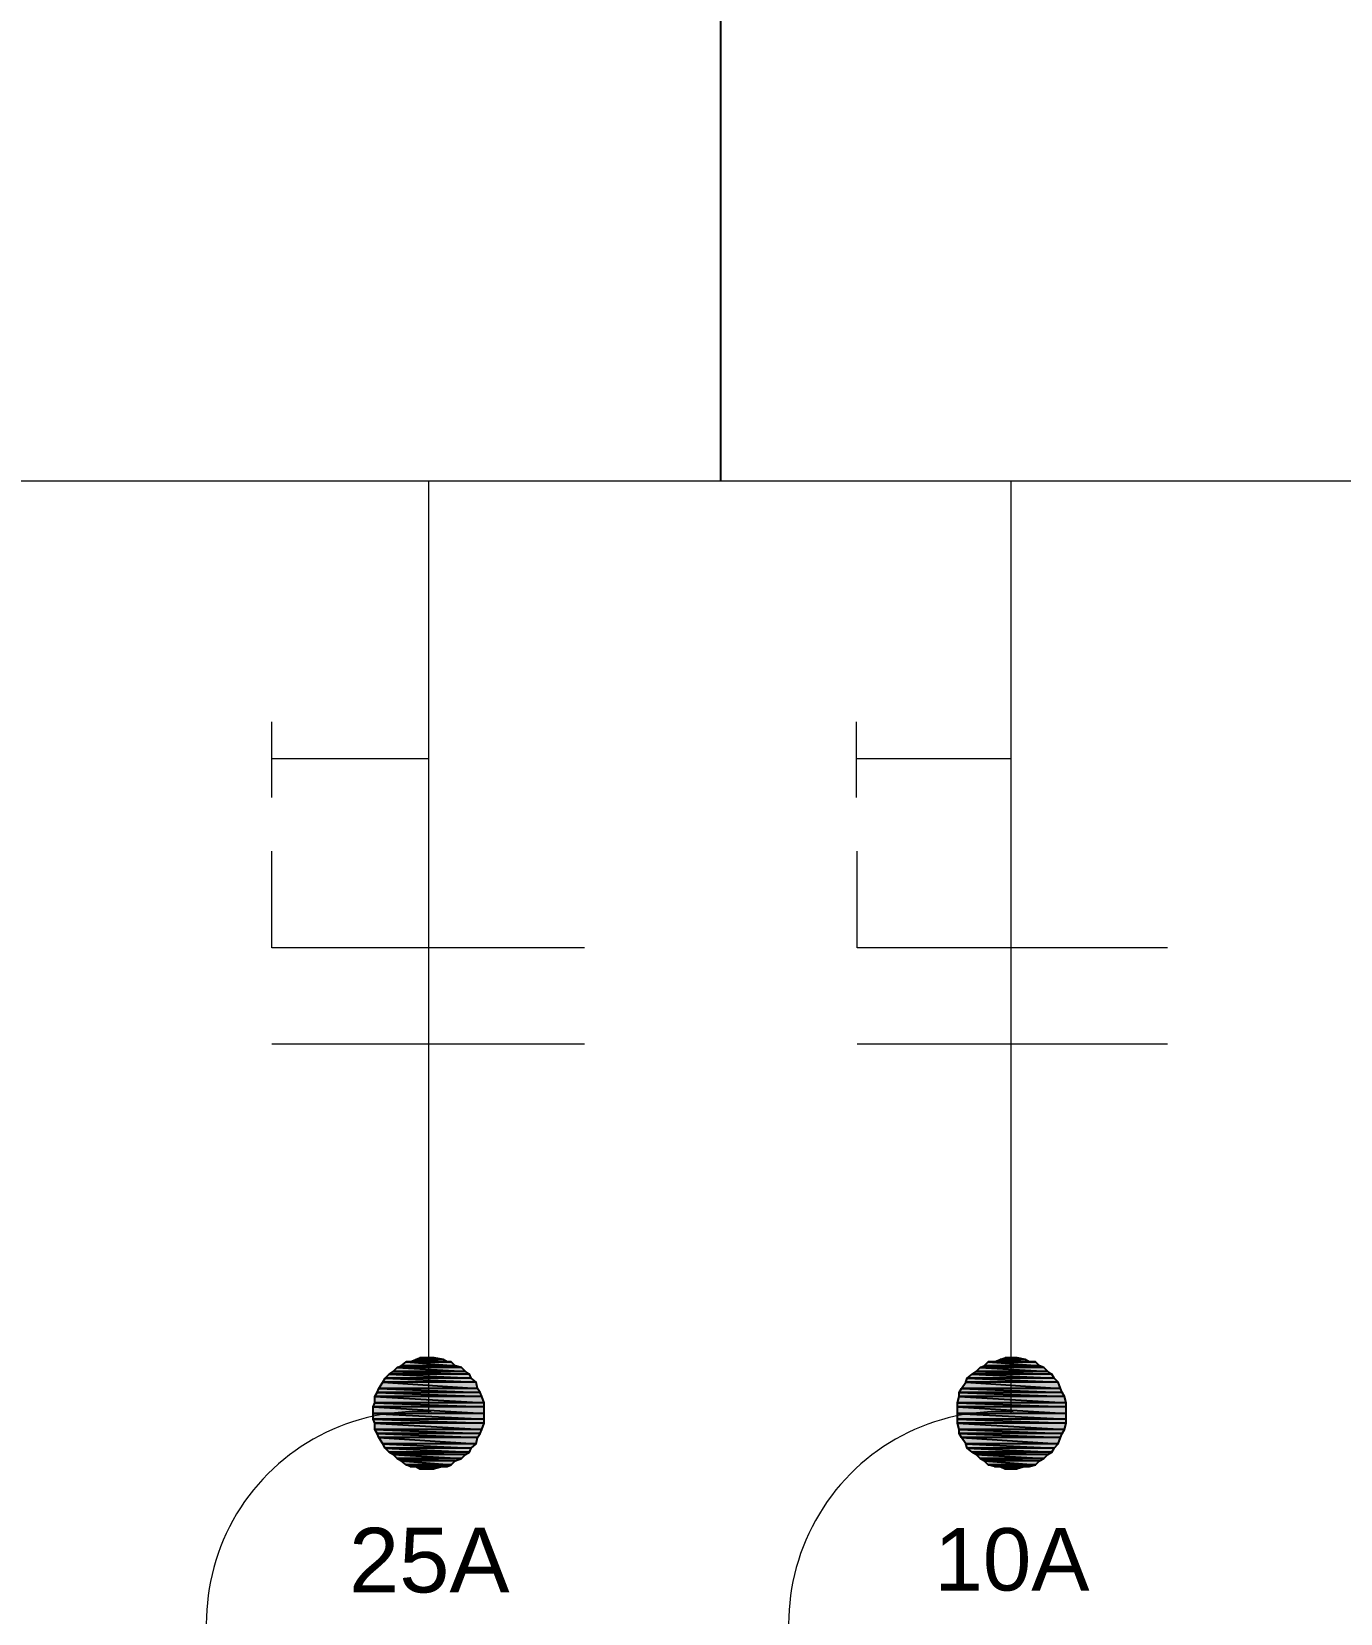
# Model space of a CAD drawing. Header units: millimetres. Extents: x 40 to 176, y -32 to 59.
# Drawn here: x 118.34 to 120.614, y 39.813 to 42.56 of the extents above; entities that cross this region are included whole.
import ezdxf

# ---------------------------------------------------------------- set-up
doc = ezdxf.new("R2010")
doc.units = ezdxf.units.MM
doc.layers.add('13 - Diagrama unifilar', color=7, linetype='Continuous', lineweight=30)
doc.styles.add('Arial0', font='arial.ttf', dxfattribs={"height": 3.14658})

msp = doc.modelspace()

# ---------------------------------------------------------------- hatches: boundary and pattern name
at = {"layer": '13 - Diagrama unifilar', "true_color": 0x000007}
h = msp.add_hatch(color=7, dxfattribs=at)
h.paths.add_polyline_path([(119.0759, 40.2431), (118.9823, 40.2431), (119.087, 40.2403)])
h.paths.add_polyline_path([(118.9823, 40.2431), (119.087, 40.2403), (118.9753, 40.2403)])
h = msp.add_hatch(color=7, dxfattribs=at)
h.paths.add_polyline_path([(119.0689, 40.2501), (118.9907, 40.2501), (119.0759, 40.2431)])
h.paths.add_polyline_path([(118.9907, 40.2501), (119.0759, 40.2431), (118.9823, 40.2431)])
h = msp.add_hatch(color=7, dxfattribs=at)
h.paths.add_polyline_path([(119.0549, 40.2543), (119.0074, 40.2543), (119.0619, 40.2501)])
h.paths.add_polyline_path([(119.0074, 40.2543), (119.0619, 40.2501), (118.9977, 40.2501)])
h = msp.add_hatch(color=7, dxfattribs=at)
h.paths.add_polyline_path([(119.0396, 40.2571), (119.0144, 40.2571), (119.0549, 40.2543)])
h.paths.add_polyline_path([(119.0144, 40.2571), (119.0549, 40.2543), (119.0074, 40.2543)])
h = msp.add_hatch(color=7, dxfattribs=at)
h.paths.add_polyline_path([(120.0913, 40.2431), (119.9949, 40.2431), (120.0983, 40.2403)])
h.paths.add_polyline_path([(119.9949, 40.2431), (120.0983, 40.2403), (119.988, 40.2403)])
h = msp.add_hatch(color=7, dxfattribs=at)
h.paths.add_polyline_path([(120.0843, 40.2501), (120.0019, 40.2501), (120.0913, 40.2431)])
h.paths.add_polyline_path([(120.0019, 40.2501), (120.0913, 40.2431), (119.9949, 40.2431)])
h = msp.add_hatch(color=7, dxfattribs=at)
h.paths.add_polyline_path([(120.0662, 40.2543), (120.0229, 40.2543), (120.0732, 40.2501)])
h.paths.add_polyline_path([(120.0229, 40.2543), (120.0732, 40.2501), (120.0131, 40.2501)])
h = msp.add_hatch(color=7, dxfattribs=at)
h.paths.add_polyline_path([(120.0522, 40.2571), (120.0313, 40.2571), (120.0662, 40.2543)])
h.paths.add_polyline_path([(120.0313, 40.2571), (120.0662, 40.2543), (120.0229, 40.2543)])
h = msp.add_hatch(color=7, dxfattribs=at)
h.paths.add_polyline_path([(119.1122, 40.2152), (118.9502, 40.2152), (119.115, 40.204)])
h.paths.add_polyline_path([(118.9502, 40.2152), (119.115, 40.204), (118.9432, 40.204)])
h = msp.add_hatch(color=7, dxfattribs=at)
h.paths.add_polyline_path([(119.1038, 40.2222), (118.9544, 40.2222), (119.1122, 40.2152)])
h.paths.add_polyline_path([(118.9544, 40.2222), (119.1122, 40.2152), (118.9502, 40.2152)])
h = msp.add_hatch(color=7, dxfattribs=at)
h.paths.add_polyline_path([(119.101, 40.2291), (118.9613, 40.2291), (119.1038, 40.2222)])
h.paths.add_polyline_path([(118.9613, 40.2291), (119.1038, 40.2222), (118.9544, 40.2222)])
h = msp.add_hatch(color=7, dxfattribs=at)
h.paths.add_polyline_path([(119.094, 40.2333), (118.9683, 40.2333), (119.101, 40.2291)])
h.paths.add_polyline_path([(118.9683, 40.2333), (119.101, 40.2291), (118.9613, 40.2291)])
h = msp.add_hatch(color=7, dxfattribs=at)
h.paths.add_polyline_path([(119.087, 40.2403), (118.9753, 40.2403), (119.094, 40.2333)])
h.paths.add_polyline_path([(118.9753, 40.2403), (119.094, 40.2333), (118.9683, 40.2333)])
h = msp.add_hatch(color=7, dxfattribs=at)
h.paths.add_polyline_path([(120.1234, 40.2152), (119.9628, 40.2152), (120.1276, 40.204)])
h.paths.add_polyline_path([(119.9628, 40.2152), (120.1276, 40.204), (119.9558, 40.204)])
h = msp.add_hatch(color=7, dxfattribs=at)
h.paths.add_polyline_path([(120.1165, 40.2222), (119.9656, 40.2222), (120.1234, 40.2152)])
h.paths.add_polyline_path([(119.9656, 40.2222), (120.1234, 40.2152), (119.9628, 40.2152)])
h = msp.add_hatch(color=7, dxfattribs=at)
h.paths.add_polyline_path([(120.1123, 40.2291), (119.974, 40.2291), (120.1165, 40.2222)])
h.paths.add_polyline_path([(119.974, 40.2291), (120.1165, 40.2222), (119.9656, 40.2222)])
h = msp.add_hatch(color=7, dxfattribs=at)
h.paths.add_polyline_path([(120.1053, 40.2333), (119.981, 40.2333), (120.1123, 40.2291)])
h.paths.add_polyline_path([(119.981, 40.2333), (120.1123, 40.2291), (119.974, 40.2291)])
h = msp.add_hatch(color=7, dxfattribs=at)
h.paths.add_polyline_path([(120.0983, 40.2403), (119.988, 40.2403), (120.1053, 40.2333)])
h.paths.add_polyline_path([(119.988, 40.2403), (120.1053, 40.2333), (119.981, 40.2333)])
h = msp.add_hatch(color=7, dxfattribs=at)
h.paths.add_polyline_path([(119.1192, 40.197), (118.9404, 40.197), (119.122, 40.19)])
h.paths.add_polyline_path([(118.9404, 40.197), (119.122, 40.19), (118.9362, 40.19)])
h = msp.add_hatch(color=7, dxfattribs=at)
h.paths.add_polyline_path([(119.122, 40.19), (118.9362, 40.19), (119.1262, 40.1789)])
h.paths.add_polyline_path([(118.9362, 40.19), (119.1262, 40.1789), (118.9362, 40.1789)])
h = msp.add_hatch(color=7, dxfattribs=at)
h.paths.add_polyline_path([(119.115, 40.204), (118.9432, 40.204), (119.1192, 40.197)])
h.paths.add_polyline_path([(118.9432, 40.204), (119.1192, 40.197), (118.9404, 40.197)])
h = msp.add_hatch(color=7, dxfattribs=at)
h.paths.add_polyline_path([(120.1346, 40.19), (119.9516, 40.19), (120.1374, 40.1789)])
h.paths.add_polyline_path([(119.9516, 40.19), (120.1374, 40.1789), (119.9488, 40.1789)])
h = msp.add_hatch(color=7, dxfattribs=at)
h.paths.add_polyline_path([(120.1276, 40.204), (119.9558, 40.204), (120.1304, 40.197)])
h.paths.add_polyline_path([(119.9558, 40.204), (120.1304, 40.197), (119.9516, 40.197)])
h = msp.add_hatch(color=7, dxfattribs=at)
h.paths.add_polyline_path([(120.1304, 40.197), (119.9516, 40.197), (120.1346, 40.19)])
h.paths.add_polyline_path([(119.9516, 40.197), (120.1346, 40.19), (119.9516, 40.19)])
h = msp.add_hatch(color=7, dxfattribs=at)
h.paths.add_polyline_path([(119.1262, 40.1789), (118.9362, 40.1789), (119.1262, 40.1719)])
h.paths.add_polyline_path([(118.9362, 40.1789), (119.1262, 40.1719), (118.9334, 40.1719)])
h = msp.add_hatch(color=7, dxfattribs=at)
h.paths.add_polyline_path([(119.1262, 40.1719), (118.9334, 40.1719), (119.1262, 40.1607)])
h.paths.add_polyline_path([(118.9334, 40.1719), (119.1262, 40.1607), (118.9334, 40.1607)])
h = msp.add_hatch(color=7, dxfattribs=at)
h.paths.add_polyline_path([(119.1262, 40.1607), (118.9334, 40.1607), (119.1262, 40.1509)])
h.paths.add_polyline_path([(118.9334, 40.1607), (119.1262, 40.1509), (118.9334, 40.1509)])
h = msp.add_hatch(color=7, dxfattribs=at)
h.paths.add_polyline_path([(120.1374, 40.1789), (119.9488, 40.1789), (120.1374, 40.1719)])
h.paths.add_polyline_path([(119.9488, 40.1789), (120.1374, 40.1719), (119.9488, 40.1719)])
h = msp.add_hatch(color=7, dxfattribs=at)
h.paths.add_polyline_path([(120.1374, 40.1719), (119.9488, 40.1719), (120.1374, 40.1607)])
h.paths.add_polyline_path([(119.9488, 40.1719), (120.1374, 40.1607), (119.9488, 40.1607)])
h = msp.add_hatch(color=7, dxfattribs=at)
h.paths.add_polyline_path([(120.1374, 40.1607), (119.9488, 40.1607), (120.1374, 40.1509)])
h.paths.add_polyline_path([(119.9488, 40.1607), (120.1374, 40.1509), (119.9488, 40.1509)])
h = msp.add_hatch(color=7, dxfattribs=at)
h.paths.add_polyline_path([(119.1262, 40.1509), (118.9334, 40.1509), (119.1262, 40.1439)])
h.paths.add_polyline_path([(118.9334, 40.1509), (119.1262, 40.1439), (118.9362, 40.1439)])
h = msp.add_hatch(color=7, dxfattribs=at)
h.paths.add_polyline_path([(119.1262, 40.1439), (118.9362, 40.1439), (119.122, 40.1328)])
h.paths.add_polyline_path([(118.9362, 40.1439), (119.122, 40.1328), (118.9362, 40.1328)])
h = msp.add_hatch(color=7, dxfattribs=at)
h.paths.add_polyline_path([(119.122, 40.1328), (118.9362, 40.1328), (119.1192, 40.1258)])
h.paths.add_polyline_path([(118.9362, 40.1328), (119.1192, 40.1258), (118.9404, 40.1258)])
h = msp.add_hatch(color=7, dxfattribs=at)
h.paths.add_polyline_path([(120.1374, 40.1509), (119.9488, 40.1509), (120.1374, 40.1439)])
h.paths.add_polyline_path([(119.9488, 40.1509), (120.1374, 40.1439), (119.9488, 40.1439)])
h = msp.add_hatch(color=7, dxfattribs=at)
h.paths.add_polyline_path([(120.1374, 40.1439), (119.9488, 40.1439), (120.1346, 40.1328)])
h.paths.add_polyline_path([(119.9488, 40.1439), (120.1346, 40.1328), (119.9516, 40.1328)])
h = msp.add_hatch(color=7, dxfattribs=at)
h.paths.add_polyline_path([(120.1346, 40.1328), (119.9516, 40.1328), (120.1304, 40.1258)])
h.paths.add_polyline_path([(119.9516, 40.1328), (120.1304, 40.1258), (119.9516, 40.1258)])
h = msp.add_hatch(color=7, dxfattribs=at)
h.paths.add_polyline_path([(119.1192, 40.1258), (118.9404, 40.1258), (119.115, 40.1188)])
h.paths.add_polyline_path([(118.9404, 40.1258), (119.115, 40.1188), (118.9432, 40.1188)])
h = msp.add_hatch(color=7, dxfattribs=at)
h.paths.add_polyline_path([(119.115, 40.1188), (118.9432, 40.1188), (119.1122, 40.1076)])
h.paths.add_polyline_path([(118.9432, 40.1188), (119.1122, 40.1076), (118.9502, 40.1076)])
h = msp.add_hatch(color=7, dxfattribs=at)
h.paths.add_polyline_path([(119.1122, 40.1076), (118.9502, 40.1076), (119.1038, 40.1006)])
h.paths.add_polyline_path([(118.9502, 40.1076), (119.1038, 40.1006), (118.9544, 40.1006)])
h = msp.add_hatch(color=7, dxfattribs=at)
h.paths.add_polyline_path([(120.1304, 40.1258), (119.9516, 40.1258), (120.1276, 40.1188)])
h.paths.add_polyline_path([(119.9516, 40.1258), (120.1276, 40.1188), (119.9558, 40.1188)])
h = msp.add_hatch(color=7, dxfattribs=at)
h.paths.add_polyline_path([(120.1276, 40.1188), (119.9558, 40.1188), (120.1234, 40.1076)])
h.paths.add_polyline_path([(119.9558, 40.1188), (120.1234, 40.1076), (119.9628, 40.1076)])
h = msp.add_hatch(color=7, dxfattribs=at)
h.paths.add_polyline_path([(120.1234, 40.1076), (119.9628, 40.1076), (120.1165, 40.1006)])
h.paths.add_polyline_path([(119.9628, 40.1076), (120.1165, 40.1006), (119.9656, 40.1006)])
h = msp.add_hatch(color=7, dxfattribs=at)
h.paths.add_polyline_path([(119.1038, 40.1006), (118.9544, 40.1006), (119.101, 40.0937)])
h.paths.add_polyline_path([(118.9544, 40.1006), (119.101, 40.0937), (118.9613, 40.0937)])
h = msp.add_hatch(color=7, dxfattribs=at)
h.paths.add_polyline_path([(119.101, 40.0937), (118.9613, 40.0937), (119.094, 40.0895)])
h.paths.add_polyline_path([(118.9613, 40.0937), (119.094, 40.0895), (118.9683, 40.0895)])
h = msp.add_hatch(color=7, dxfattribs=at)
h.paths.add_polyline_path([(119.094, 40.0895), (118.9683, 40.0895), (119.087, 40.0825)])
h.paths.add_polyline_path([(118.9683, 40.0895), (119.087, 40.0825), (118.9753, 40.0825)])
h = msp.add_hatch(color=7, dxfattribs=at)
h.paths.add_polyline_path([(119.087, 40.0825), (118.9753, 40.0825), (119.0759, 40.0783)])
h.paths.add_polyline_path([(118.9753, 40.0825), (119.0759, 40.0783), (118.9823, 40.0783)])
h = msp.add_hatch(color=7, dxfattribs=at)
h.paths.add_polyline_path([(119.0759, 40.0783), (118.9823, 40.0783), (119.0689, 40.0713)])
h.paths.add_polyline_path([(118.9823, 40.0783), (119.0689, 40.0713), (118.9907, 40.0713)])
h = msp.add_hatch(color=7, dxfattribs=at)
h.paths.add_polyline_path([(120.1165, 40.1006), (119.9656, 40.1006), (120.1123, 40.0937)])
h.paths.add_polyline_path([(119.9656, 40.1006), (120.1123, 40.0937), (119.974, 40.0937)])
h = msp.add_hatch(color=7, dxfattribs=at)
h.paths.add_polyline_path([(120.1123, 40.0937), (119.974, 40.0937), (120.1053, 40.0895)])
h.paths.add_polyline_path([(119.974, 40.0937), (120.1053, 40.0895), (119.981, 40.0895)])
h = msp.add_hatch(color=7, dxfattribs=at)
h.paths.add_polyline_path([(120.1053, 40.0895), (119.981, 40.0895), (120.0983, 40.0825)])
h.paths.add_polyline_path([(119.981, 40.0895), (120.0983, 40.0825), (119.988, 40.0825)])
h = msp.add_hatch(color=7, dxfattribs=at)
h.paths.add_polyline_path([(120.0983, 40.0825), (119.988, 40.0825), (120.0913, 40.0783)])
h.paths.add_polyline_path([(119.988, 40.0825), (120.0913, 40.0783), (119.9949, 40.0783)])
h = msp.add_hatch(color=7, dxfattribs=at)
h.paths.add_polyline_path([(120.0913, 40.0783), (119.9949, 40.0783), (120.0843, 40.0713)])
h.paths.add_polyline_path([(119.9949, 40.0783), (120.0843, 40.0713), (120.0019, 40.0713)])
h = msp.add_hatch(color=7, dxfattribs=at)
h.paths.add_polyline_path([(119.0689, 40.0713), (118.9907, 40.0713), (119.0619, 40.0685)])
h.paths.add_polyline_path([(118.9907, 40.0713), (119.0619, 40.0685), (118.9977, 40.0685)])
h = msp.add_hatch(color=7, dxfattribs=at)
h.paths.add_polyline_path([(119.0074, 40.0685), (119.0144, 40.0643), (119.0396, 40.0643)])
h.paths.add_polyline_path([(119.0144, 40.0643), (119.0396, 40.0643), (119.0368, 40.0643)])
for points in [[(119.0074, 40.0685), (119.0549, 40.0685), (119.0396, 40.0643)], [(120.0229, 40.0685), (120.0662, 40.0685), (120.0522, 40.0643)]]:
    msp.add_hatch(color=7, dxfattribs=at).paths.add_polyline_path(points)
h = msp.add_hatch(color=7, dxfattribs=at)
h.paths.add_polyline_path([(120.0843, 40.0713), (120.0019, 40.0713), (120.0732, 40.0685)])
h.paths.add_polyline_path([(120.0019, 40.0713), (120.0732, 40.0685), (120.0131, 40.0685)])
h = msp.add_hatch(color=7, dxfattribs=at)
h.paths.add_polyline_path([(120.0229, 40.0685), (120.0313, 40.0643), (120.0522, 40.0643)])
h.paths.add_polyline_path([(120.0313, 40.0643), (120.0522, 40.0643), (120.048, 40.0643)])

# ---------------------------------------------------------------- linework, layer by layer
at = {"layer": '13 - Diagrama unifilar', "color": 7, "linetype": 'Continuous', "lineweight": -2, "true_color": 0x000007}
msp.add_lwpolyline([(119.5368, 43.2797), (119.5368, 41.7809), (119.5368, 41.7809)], dxfattribs=at)
at = {"layer": '13 - Diagrama unifilar', "color": 7, "linetype": 'Continuous', "lineweight": 20, "true_color": 0x000007}
for points in [[(119.0298, 41.7809), (119.0298, 40.1607), (119.0298, 40.1607)], [(120.041, 41.7809), (120.041, 40.1607), (120.041, 40.1607)], [(119.0298, 41.2977), (118.7574, 41.2977), (118.7574, 41.3619)], [(120.041, 41.2977), (119.7729, 41.2977), (119.7729, 41.3619)], [(118.7574, 41.2306), (118.7574, 41.2977), (118.7574, 41.2977)], [(119.7729, 41.2306), (119.7729, 41.2977), (119.7729, 41.2977)], [(119.3007, 40.9694), (119.0298, 40.9694), (118.7574, 40.9694), (118.7574, 41.137)], [(119.3007, 40.8018), (119.0298, 40.8018), (118.7574, 40.8018)]]:
    msp.add_lwpolyline(points, dxfattribs=at)
at = {"layer": '13 - Diagrama unifilar', "color": 7, "linetype": 'Continuous', "lineweight": 9, "true_color": 0x000007}
for points in [[(124.093, 41.7795), (114.9834, 41.7795), (114.9834, 40.1593)], [(120.3134, 40.9694), (120.0424, 40.9694), (119.7743, 40.9694), (119.7743, 41.137)], [(120.3134, 40.8018), (120.0424, 40.8018), (119.7743, 40.8018)]]:
    msp.add_lwpolyline(points, dxfattribs=at)
at = {"layer": '13 - Diagrama unifilar', "color": 7, "linetype": 'Continuous', "lineweight": -2, "true_color": 0x000007}
for points in [[(118.9823, 40.2431), (119.087, 40.2403), (118.9753, 40.2403)], [(118.9907, 40.2501), (119.0759, 40.2431), (118.9823, 40.2431)], [(119.0759, 40.2431), (118.9823, 40.2431), (119.087, 40.2403)], [(118.9977, 40.2501), (119.0689, 40.2501), (118.9907, 40.2501)], [(119.0689, 40.2501), (118.9907, 40.2501), (119.0759, 40.2431)], [(119.0074, 40.2543), (119.0619, 40.2501), (118.9977, 40.2501)], [(119.0619, 40.2501), (118.9977, 40.2501), (119.0689, 40.2501)], [(119.0144, 40.2571), (119.0549, 40.2543), (119.0074, 40.2543)], [(119.0549, 40.2543), (119.0074, 40.2543), (119.0619, 40.2501)], [(119.0368, 40.2571), (119.0396, 40.2571), (119.0144, 40.2571)], [(119.0396, 40.2571), (119.0144, 40.2571), (119.0549, 40.2543)], [(119.9949, 40.2431), (120.0983, 40.2403), (119.988, 40.2403)], [(120.0019, 40.2501), (120.0913, 40.2431), (119.9949, 40.2431)], [(120.0913, 40.2431), (119.9949, 40.2431), (120.0983, 40.2403)], [(120.0131, 40.2501), (120.0843, 40.2501), (120.0019, 40.2501)], [(120.0843, 40.2501), (120.0019, 40.2501), (120.0913, 40.2431)], [(120.0229, 40.2543), (120.0732, 40.2501), (120.0131, 40.2501)], [(120.0732, 40.2501), (120.0131, 40.2501), (120.0843, 40.2501)], [(120.0313, 40.2571), (120.0662, 40.2543), (120.0229, 40.2543)], [(120.0662, 40.2543), (120.0229, 40.2543), (120.0732, 40.2501)], [(120.048, 40.2571), (120.0522, 40.2571), (120.0313, 40.2571)], [(120.0522, 40.2571), (120.0313, 40.2571), (120.0662, 40.2543)], [(118.9502, 40.2152), (119.115, 40.204), (118.9432, 40.204)], [(118.9544, 40.2222), (119.1122, 40.2152), (118.9502, 40.2152)], [(119.1122, 40.2152), (118.9502, 40.2152), (119.115, 40.204)], [(118.9613, 40.2291), (119.1038, 40.2222), (118.9544, 40.2222)], [(119.1038, 40.2222), (118.9544, 40.2222), (119.1122, 40.2152)], [(118.9683, 40.2333), (119.101, 40.2291), (118.9613, 40.2291)], [(119.101, 40.2291), (118.9613, 40.2291), (119.1038, 40.2222)], [(118.9753, 40.2403), (119.094, 40.2333), (118.9683, 40.2333)], [(119.094, 40.2333), (118.9683, 40.2333), (119.101, 40.2291)], [(119.087, 40.2403), (118.9753, 40.2403), (119.094, 40.2333)], [(119.9628, 40.2152), (120.1276, 40.204), (119.9558, 40.204)], [(119.9656, 40.2222), (120.1234, 40.2152), (119.9628, 40.2152)], [(120.1234, 40.2152), (119.9628, 40.2152), (120.1276, 40.204)], [(119.974, 40.2291), (120.1165, 40.2222), (119.9656, 40.2222)], [(120.1165, 40.2222), (119.9656, 40.2222), (120.1234, 40.2152)], [(119.981, 40.2333), (120.1123, 40.2291), (119.974, 40.2291)], [(120.1123, 40.2291), (119.974, 40.2291), (120.1165, 40.2222)], [(119.988, 40.2403), (120.1053, 40.2333), (119.981, 40.2333)], [(120.1053, 40.2333), (119.981, 40.2333), (120.1123, 40.2291)], [(120.0983, 40.2403), (119.988, 40.2403), (120.1053, 40.2333)], [(118.9404, 40.197), (119.122, 40.19), (118.9362, 40.19)], [(119.122, 40.19), (118.9362, 40.19), (119.1262, 40.1789)], [(118.9362, 40.19), (119.1262, 40.1789), (118.9362, 40.1789)], [(118.9432, 40.204), (119.1192, 40.197), (118.9404, 40.197)], [(119.1192, 40.197), (118.9404, 40.197), (119.122, 40.19)], [(119.115, 40.204), (118.9432, 40.204), (119.1192, 40.197)], [(119.9516, 40.19), (120.1374, 40.1789), (119.9488, 40.1789)], [(119.9558, 40.204), (120.1304, 40.197), (119.9516, 40.197)], [(120.1304, 40.197), (119.9516, 40.197), (120.1346, 40.19)], [(119.9516, 40.197), (120.1346, 40.19), (119.9516, 40.19)], [(120.1346, 40.19), (119.9516, 40.19), (120.1374, 40.1789)], [(120.1276, 40.204), (119.9558, 40.204), (120.1304, 40.197)], [(118.9362, 40.1789), (119.1262, 40.1719), (118.9334, 40.1719)], [(119.1262, 40.1719), (118.9334, 40.1719), (119.1262, 40.1607)], [(118.9334, 40.1719), (119.1262, 40.1607), (118.9334, 40.1607)], [(119.1262, 40.1607), (118.9334, 40.1607), (119.1262, 40.1509)], [(118.9334, 40.1607), (119.1262, 40.1509), (118.9334, 40.1509)], [(119.1262, 40.1789), (118.9362, 40.1789), (119.1262, 40.1719)], [(120.1374, 40.1789), (119.9488, 40.1789), (120.1374, 40.1719)], [(119.9488, 40.1789), (120.1374, 40.1719), (119.9488, 40.1719)], [(120.1374, 40.1719), (119.9488, 40.1719), (120.1374, 40.1607)], [(119.9488, 40.1719), (120.1374, 40.1607), (119.9488, 40.1607)], [(120.1374, 40.1607), (119.9488, 40.1607), (120.1374, 40.1509)], [(119.9488, 40.1607), (120.1374, 40.1509), (119.9488, 40.1509)], [(119.1262, 40.1509), (118.9334, 40.1509), (119.1262, 40.1439)], [(118.9334, 40.1509), (119.1262, 40.1439), (118.9362, 40.1439)], [(119.1262, 40.1439), (118.9362, 40.1439), (119.122, 40.1328)], [(118.9362, 40.1439), (119.122, 40.1328), (118.9362, 40.1328)], [(119.122, 40.1328), (118.9362, 40.1328), (119.1192, 40.1258)], [(118.9362, 40.1328), (119.1192, 40.1258), (118.9404, 40.1258)], [(120.1374, 40.1509), (119.9488, 40.1509), (120.1374, 40.1439)], [(119.9488, 40.1509), (120.1374, 40.1439), (119.9488, 40.1439)], [(120.1374, 40.1439), (119.9488, 40.1439), (120.1346, 40.1328)], [(119.9488, 40.1439), (120.1346, 40.1328), (119.9516, 40.1328)], [(120.1346, 40.1328), (119.9516, 40.1328), (120.1304, 40.1258)], [(119.9516, 40.1328), (120.1304, 40.1258), (119.9516, 40.1258)], [(119.1192, 40.1258), (118.9404, 40.1258), (119.115, 40.1188)], [(118.9404, 40.1258), (119.115, 40.1188), (118.9432, 40.1188)], [(119.115, 40.1188), (118.9432, 40.1188), (119.1122, 40.1076)], [(118.9432, 40.1188), (119.1122, 40.1076), (118.9502, 40.1076)], [(119.1122, 40.1076), (118.9502, 40.1076), (119.1038, 40.1006)], [(118.9502, 40.1076), (119.1038, 40.1006), (118.9544, 40.1006)], [(120.1304, 40.1258), (119.9516, 40.1258), (120.1276, 40.1188)], [(119.9516, 40.1258), (120.1276, 40.1188), (119.9558, 40.1188)], [(120.1276, 40.1188), (119.9558, 40.1188), (120.1234, 40.1076)], [(119.9558, 40.1188), (120.1234, 40.1076), (119.9628, 40.1076)], [(120.1234, 40.1076), (119.9628, 40.1076), (120.1165, 40.1006)], [(119.9628, 40.1076), (120.1165, 40.1006), (119.9656, 40.1006)], [(119.1038, 40.1006), (118.9544, 40.1006), (119.101, 40.0937)], [(118.9544, 40.1006), (119.101, 40.0937), (118.9613, 40.0937)], [(119.101, 40.0937), (118.9613, 40.0937), (119.094, 40.0895)], [(118.9613, 40.0937), (119.094, 40.0895), (118.9683, 40.0895)], [(119.094, 40.0895), (118.9683, 40.0895), (119.087, 40.0825)], [(118.9683, 40.0895), (119.087, 40.0825), (118.9753, 40.0825)], [(119.087, 40.0825), (118.9753, 40.0825), (119.0759, 40.0783)], [(118.9753, 40.0825), (119.0759, 40.0783), (118.9823, 40.0783)], [(119.0759, 40.0783), (118.9823, 40.0783), (119.0689, 40.0713)], [(118.9823, 40.0783), (119.0689, 40.0713), (118.9907, 40.0713)], [(120.1165, 40.1006), (119.9656, 40.1006), (120.1123, 40.0937)], [(119.9656, 40.1006), (120.1123, 40.0937), (119.974, 40.0937)], [(120.1123, 40.0937), (119.974, 40.0937), (120.1053, 40.0895)], [(119.974, 40.0937), (120.1053, 40.0895), (119.981, 40.0895)], [(120.1053, 40.0895), (119.981, 40.0895), (120.0983, 40.0825)], [(119.981, 40.0895), (120.0983, 40.0825), (119.988, 40.0825)], [(120.0983, 40.0825), (119.988, 40.0825), (120.0913, 40.0783)], [(119.988, 40.0825), (120.0913, 40.0783), (119.9949, 40.0783)], [(120.0913, 40.0783), (119.9949, 40.0783), (120.0843, 40.0713)], [(119.9949, 40.0783), (120.0843, 40.0713), (120.0019, 40.0713)], [(119.0689, 40.0713), (118.9907, 40.0713), (119.0619, 40.0685)], [(118.9907, 40.0713), (119.0619, 40.0685), (118.9977, 40.0685)], [(119.0619, 40.0685), (118.9977, 40.0685), (119.0549, 40.0685)], [(118.9977, 40.0685), (119.0549, 40.0685), (119.0074, 40.0685)], [(119.0074, 40.0685), (119.0144, 40.0643), (119.0396, 40.0643)], [(119.0074, 40.0685), (119.0549, 40.0685), (119.0396, 40.0643)], [(119.0144, 40.0643), (119.0396, 40.0643), (119.0368, 40.0643)], [(120.0843, 40.0713), (120.0019, 40.0713), (120.0732, 40.0685)], [(120.0019, 40.0713), (120.0732, 40.0685), (120.0131, 40.0685)], [(120.0732, 40.0685), (120.0131, 40.0685), (120.0662, 40.0685)], [(120.0131, 40.0685), (120.0662, 40.0685), (120.0229, 40.0685)], [(120.0229, 40.0685), (120.0313, 40.0643), (120.0522, 40.0643)], [(120.0229, 40.0685), (120.0662, 40.0685), (120.0522, 40.0643)], [(120.0313, 40.0643), (120.0522, 40.0643), (120.048, 40.0643)]]:
    msp.add_lwpolyline(points, close=True, dxfattribs=at)
at = {"layer": '13 - Diagrama unifilar', "color": 7, "linetype": 'Continuous', "lineweight": 20, "true_color": 0x000007}
for points in [[(119.034, 40.1635), (118.8971, 40.1719), (118.7672, 40.1034), (118.696, 39.9861), (118.696, 39.9861), (118.6261, 39.8688), (118.6261, 39.7207), (118.696, 39.6034), (118.696, 39.6034), (118.7672, 39.4861), (118.8971, 39.4176), (119.034, 39.4246)], [(120.0452, 40.1635), (119.9083, 40.1719), (119.7784, 40.1034), (119.7086, 39.9861), (119.7086, 39.9861), (119.6374, 39.8688), (119.6374, 39.7207), (119.7086, 39.6034), (119.7086, 39.6034), (119.7784, 39.4861), (119.9083, 39.4176), (120.0452, 39.4246)]]:
    msp.add_open_spline(points, degree=3, knots=[0, 0, 0, 0, 0.083333, 0.083333, 0.083333, 0.083334, 0.166667, 0.166667, 0.166667, 0.166668, 1, 1, 1, 1], dxfattribs=at)

# ---------------------------------------------------------------- texts
at = {"layer": '13 - Diagrama unifilar', "color": 7, "true_color": 0x000007, "style": 'Arial0'}
for s, height, p in [('25A', 0.11227, (118.8915, 39.8498)), ('10A', 0.10845, (119.9083, 39.8531))]:
    msp.add_text(s, height=height, dxfattribs=at).set_placement(p)

doc.saveas('drawing.dxf')
